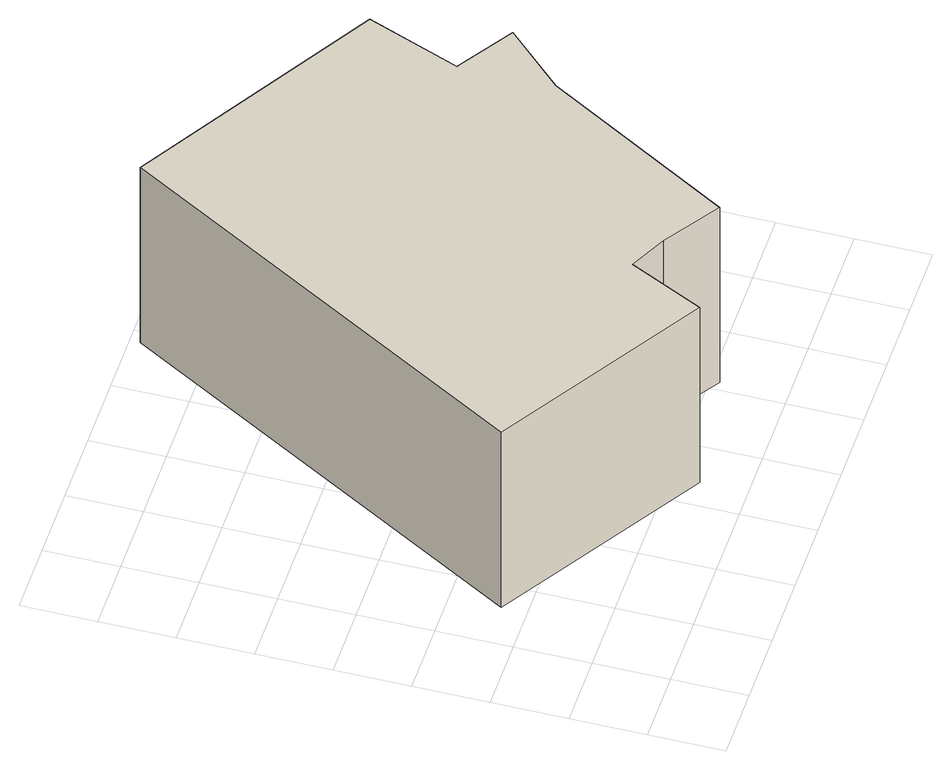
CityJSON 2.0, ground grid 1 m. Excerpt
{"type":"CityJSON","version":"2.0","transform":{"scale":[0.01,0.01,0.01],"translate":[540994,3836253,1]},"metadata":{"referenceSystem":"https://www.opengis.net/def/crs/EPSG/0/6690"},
"CityObjects":{
"building1":{"type":"Building","attributes":{"計測周辺長":22.27,"1/2500図郭":56,"区名":"港区","町丁目名称":"石田２丁目","街区番号":2,"class":"3001","usage":"431","storeysAboveGround":1,"BuildingDetailAttribute.buildingRoofEdgeArea":27.38,"BuildingDetailAttribute.buildingStructureType":"610","BuildingDetailAttribute.buildingStructureOrgType":"2","BuildingDetailAttribute.detailedUsage":"1720","BuildingDetailAttribute.specifiedBuildingCoverageRate":0.6,"BuildingDetailAttribute.surveyYear":2017,"BuildingTsunamiRiskAttribute.description":"1","BuildingTsunamiRiskAttribute.rank":"2","BuildingTsunamiRiskAttribute.depth":0.63,"BuildingHighTideRiskAttribute.description":"1","BuildingHighTideRiskAttribute.rank":"3","BuildingHighTideRiskAttribute.depth":3.48,"BuildingIDAttribute.prefecture":"27","BuildingIDAttribute.city":"27107"},"geometry":[{"type":"Solid","lod":"1","boundaries":[[[[0,1,2,3,4,5,6,7,8,9]],[[8,10,11,9]],[[7,12,10,8]],[[6,13,12,7]],[[5,14,13,6]],[[4,15,14,5]],[[3,16,15,4]],[[2,17,16,3]],[[1,18,17,2]],[[0,19,18,1]],[[9,11,19,0]],[[10,12,13,14,15,16,17,18,19,11]]]]}]}
},
"vertices":[
[514,88,70],[439,138,70],[389,162,70],[340,62,70],[63,234,70],[382,787,70],[709,590,70],[660,465,70],[736,416,70],[662,340,70],[736,416,370],[662,340,370],[660,465,370],[709,590,370],[382,787,370],[63,234,370],[340,62,370],[389,162,370],[439,138,370],[514,88,370]
]}
